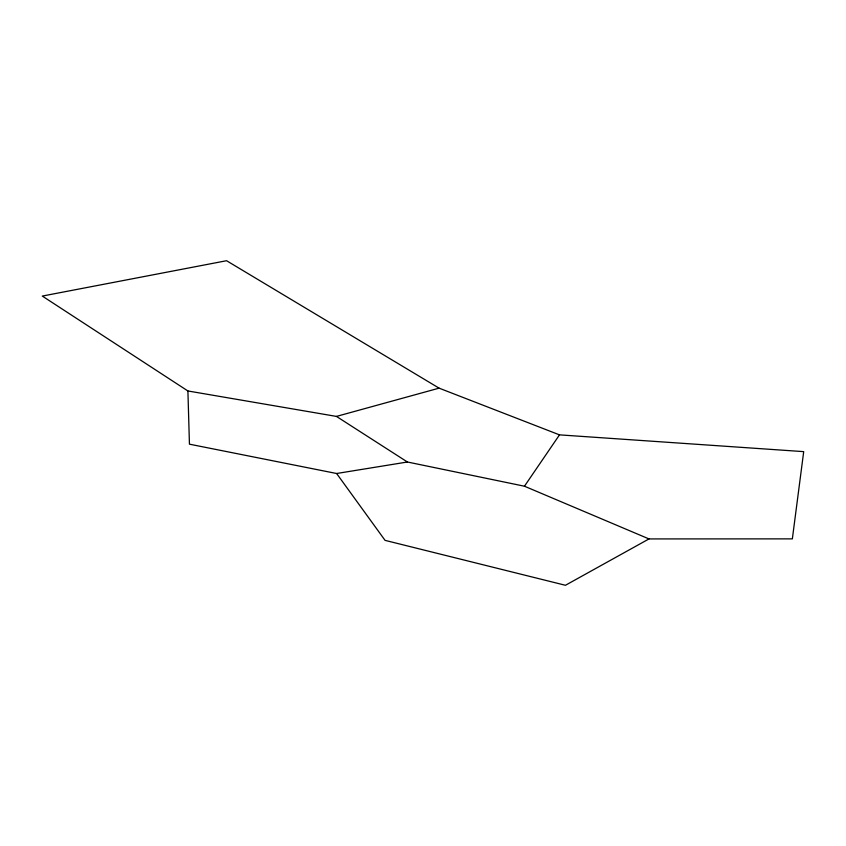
<?xml version="1.0" encoding="UTF-8"?>
<svg xmlns="http://www.w3.org/2000/svg" width="846" height="846" viewBox="0 0 846 846"><rect width="100%" height="100%" fill="white"/><g stroke="black" fill="none" stroke-linecap="round" stroke-linejoin="round"><path stroke-width="1.27" d="M524.457 486.217L559.502 434.865L803.7 451.637L792.353 538.87L648.988 538.923L524.457 486.217L407.412 462.001L336.623 473.506L189.441 444.171L187.907 390.968L42.3 296.068L226.569 260.716L439.095 388.155L559.502 434.865M648.988 538.923L565.445 585.284L385.057 540.361L336.623 473.506M187.907 390.968L336.444 416.412L439.095 388.155M336.444 416.412L407.412 462.001"/></g></svg>
